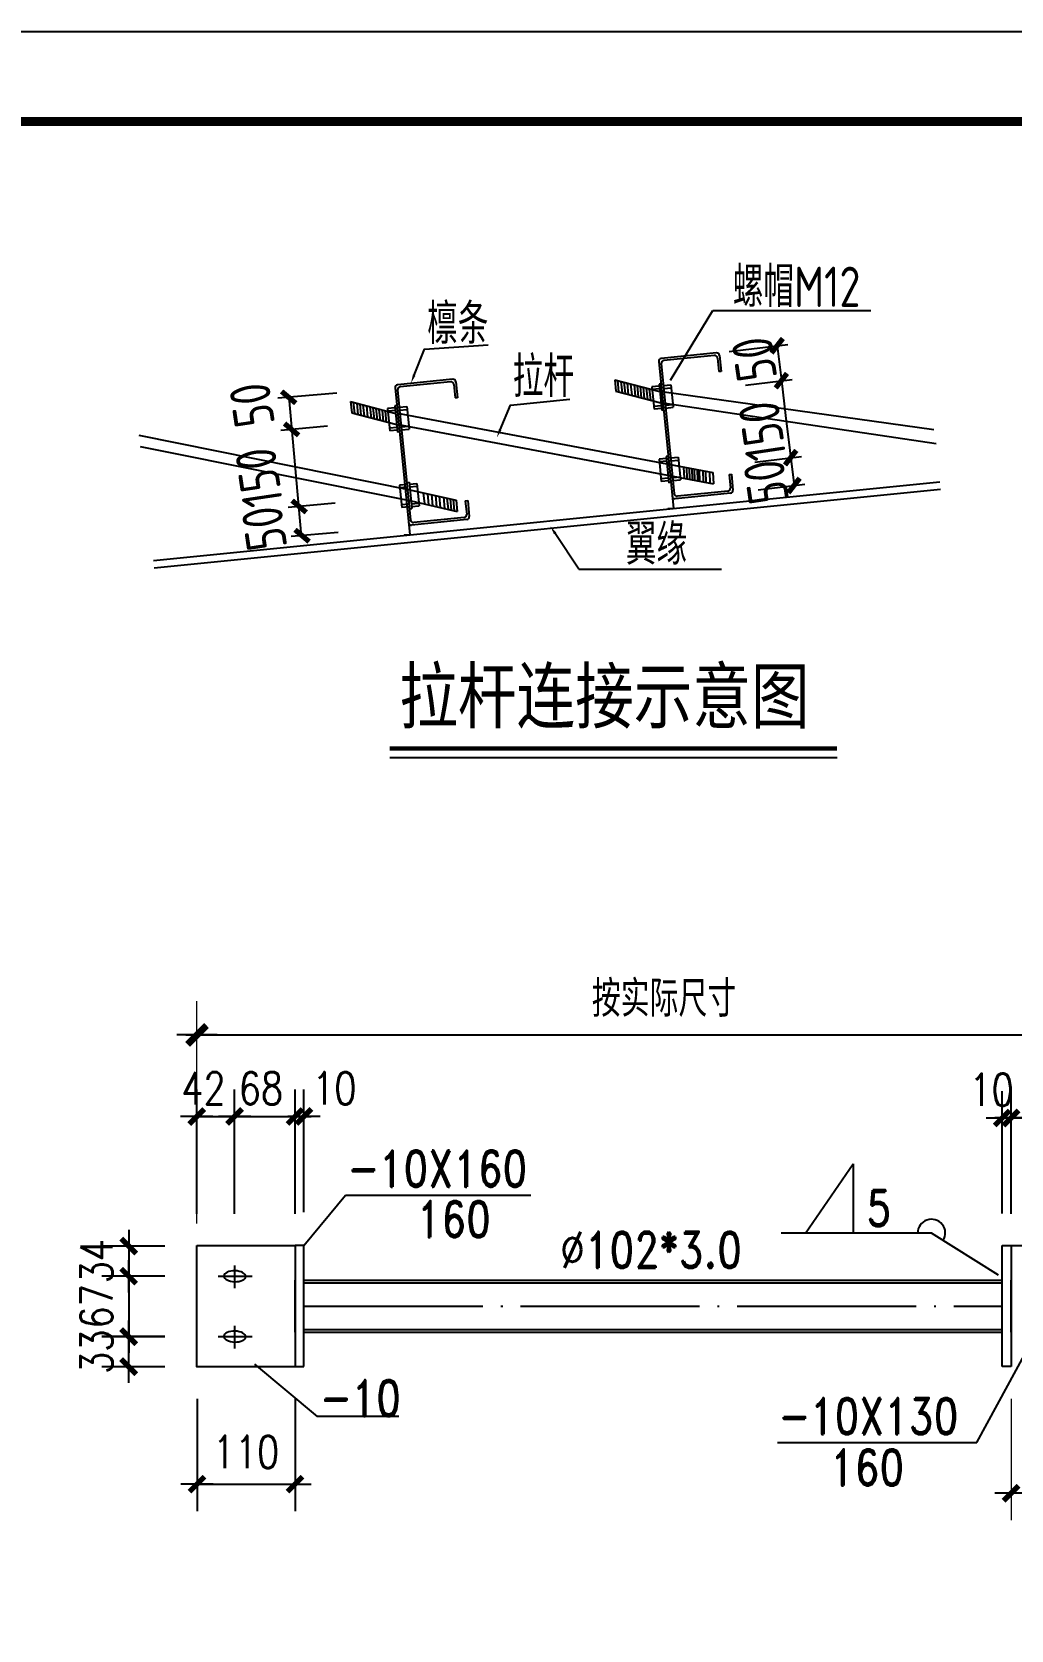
# Model space of a CAD drawing. Extents: x 69728788 to 150163257, y 20675998 to 43663798.
# Drawn here: x 75093481 to 75104418, y 20700152 to 20717998 of the extents above; entities that cross this region are included whole.
import ezdxf

# ---------------------------------------------------------------- set-up
doc = ezdxf.new("R2010")
doc.units = 0
doc.header["$LTSCALE"] = 1000
doc.header["$MEASUREMENT"] = 0
doc.linetypes.add('DOTE', pattern=[2.42, 2, -0.2, 0.02, -0.2])
doc.layers.get('0').update_dxf_attribs({"linetype": 'CONTINUOUS'})
doc.layers.get('DEFPOINTS').update_dxf_attribs({"linetype": 'CONTINUOUS'})
for name, color, linetype in [('AXIS', 3, 'CONTINUOUS'), ('DOTE', 251, 'DOTE'), ('JC', 7, 'CONTINUOUS'), ('PUB_DIM', 3, 'CONTINUOUS'), ('PUB_TEXT', 7, 'CONTINUOUS'), ('PUB_TITLE', 4, 'CONTINUOUS'), ('一般文字', 6, 'CONTINUOUS'), ('卫浴', 7, 'CONTINUOUS')]:
    doc.layers.add(name, color=color, linetype=linetype)
doc.styles.add('-楷体_GB2312', font='', dxfattribs={"width": 0.8})
doc.styles.add('DIM_FONT', font='SIMPLEX.shx', dxfattribs={"width": 0.8})
doc.styles.add('hztxt', font='romand_pkpm', dxfattribs={"bigfont": 'hztxt'})
doc.styles.add('TSSD_Rein', font='atssdeng.shx', dxfattribs={"width": 0.7, "bigfont": 'atssdchn.shx'})
doc.styles.get('-楷体_GB2312').set_extended_font_data('SimSun')
doc.dimstyles.new('副本(10)WGH', dxfattribs={"dimscale": 1.2, "dimtxt": 300, "dimasz": 1, "dimexe": 250, "dimexo": 300, "dimgap": 150, "dimtad": 1, "dimdec": 0, "dimlfac": 0.1, "dimzin": 0, "dimdsep": 46, "dimtxsty": 'DIM_FONT', "dimblk1": '_DIMX', "dimblk2": '_DIMX', "dimsah": 1, "dimcen": 0.09, "dimclrd": 3, "dimclre": 3, "dimclrt": 7, "dimadec": 0, "dimazin": 0, "dimtfac": 1, "dimtdec": 0, "dimtix": 1, "dimtmove": 2, "dimatfit": 3, "dimldrblk": '_DIMX', "dimfxl": 1, "dimtolj": 1, "dimtzin": 0, "dimarcsym": 0})

# ---------------------------------------------------------------- blocks, each defined once
blk = doc.blocks.new('_ArchTick')
at = {"color": 0, "linetype": 'ByBlock', "const_width": 0.4}
blk.add_lwpolyline([(-0.5, -0.5), (0.5, 0.5)], dxfattribs=at)
blk = doc.blocks.new('_DIMX')
blk.add_line((-150, 0), (150, 0))
at = {"const_width": 50}
blk.add_lwpolyline([(-70, -70), (70, 70)], dxfattribs=at)
blk = doc.blocks.new('*D7951')
at = {"layer": 'DEFPOINTS', "color": 0, "ltscale": 100}
for p in [(75104319, 20705870), (75104319, 20704445), (75104418, 20704440)]:
    blk.add_point(p, dxfattribs=at)
at = {"layer": 'PUB_DIM', "color": 3, "lineweight": -2, "ltscale": 100}
for p, q in [((75104319, 20704805), (75104319, 20706170)), ((75104418, 20704800), (75104418, 20706170)), ((75104318, 20705870), (75104316, 20705870)), ((75104418, 20705870), (75104319, 20705870)), ((75104420, 20705870), (75104421, 20705870))]:
    blk.add_line(p, q, dxfattribs=at)
at = {"layer": 'PUB_DIM', "color": 3, "lineweight": -2, "ltscale": 100, "xscale": 1.2, "yscale": 1.2, "zscale": 1.2}
blk.add_blockref('_DIMX', (75104319, 20705870), dxfattribs=at)
at = {"layer": 'PUB_DIM', "color": 3, "lineweight": -2, "ltscale": 100, "xscale": 1.2, "yscale": 1.2, "zscale": 1.2, "rotation": 180}
blk.add_blockref('_DIMX', (75104418, 20705870), dxfattribs=at)
at = {"layer": 'PUB_DIM', "color": 7, "lineweight": 20, "ltscale": 100, "insert": (75104201, 20706185), "char_height": 360, "attachment_point": 5, "style": 'DIM_FONT'}
blk.add_mtext('\\A1;10', dxfattribs=at)
blk = doc.blocks.new('*D7953')
at = {"layer": 'DEFPOINTS', "color": 0, "ltscale": 100}
for p in [(75104418, 20705870), (75104418, 20704440), (75105093, 20704440)]:
    blk.add_point(p, dxfattribs=at)
at = {"layer": 'PUB_DIM', "color": 3, "lineweight": -2, "ltscale": 100}
for p, q in [((75104418, 20704800), (75104418, 20706170)), ((75105093, 20704800), (75105093, 20706170)), ((75104417, 20705870), (75104416, 20705870)), ((75105093, 20705870), (75104418, 20705870)), ((75105095, 20705870), (75105096, 20705870))]:
    blk.add_line(p, q, dxfattribs=at)
at = {"layer": 'PUB_DIM', "color": 3, "lineweight": -2, "ltscale": 100, "xscale": 1.2, "yscale": 1.2, "zscale": 1.2}
blk.add_blockref('_DIMX', (75104418, 20705870), dxfattribs=at)
at = {"layer": 'PUB_DIM', "color": 3, "lineweight": -2, "ltscale": 100, "xscale": 1.2, "yscale": 1.2, "zscale": 1.2, "rotation": 180}
blk.add_blockref('_DIMX', (75105093, 20705870), dxfattribs=at)
at = {"layer": 'PUB_DIM', "color": 7, "lineweight": 20, "ltscale": 100, "insert": (75104756, 20706230), "char_height": 360, "attachment_point": 5, "style": 'DIM_FONT'}
blk.add_mtext('\\A1;68', dxfattribs=at)
blk = doc.blocks.new('*D7954')
at = {"layer": 'DEFPOINTS', "color": 0, "ltscale": 100}
for p in [(75095325, 20703093), (75096420, 20703093), (75096420, 20701781)]:
    blk.add_point(p, dxfattribs=at)
at = {"layer": 'PUB_DIM', "color": 3, "lineweight": -2, "ltscale": 100}
for p, q in [((75095325, 20702733), (75095325, 20701481)), ((75096420, 20702733), (75096420, 20701481)), ((75095326, 20701781), (75096419, 20701781))]:
    blk.add_line(p, q, dxfattribs=at)
at = {"layer": 'PUB_DIM', "color": 3, "lineweight": -2, "ltscale": 100, "xscale": 1.2, "yscale": 1.2, "zscale": 1.2, "rotation": 180}
blk.add_blockref('_DIMX', (75095325, 20701781), dxfattribs=at)
at = {"layer": 'PUB_DIM', "color": 3, "lineweight": -2, "ltscale": 100, "xscale": 1.2, "yscale": 1.2, "zscale": 1.2}
blk.add_blockref('_DIMX', (75096420, 20701781), dxfattribs=at)
at = {"layer": 'PUB_DIM', "color": 7, "lineweight": 20, "ltscale": 100, "insert": (75095872, 20702141), "char_height": 360, "attachment_point": 5, "style": 'DIM_FONT'}
blk.add_mtext('\\A1;110', dxfattribs=at)
blk = doc.blocks.new('*D7955')
at = {"layer": 'DEFPOINTS', "color": 0, "ltscale": 100}
for p in [(75094562, 20703427), (75095325, 20703427), (75095325, 20703093)]:
    blk.add_point(p, dxfattribs=at)
at = {"layer": 'PUB_DIM', "color": 3, "lineweight": -2, "ltscale": 100}
for p, q in [((75094965, 20703427), (75094262, 20703427)), ((75094562, 20703428), (75094562, 20703429)), ((75094562, 20703093), (75094562, 20703427)), ((75094965, 20703093), (75094262, 20703093)), ((75094562, 20703092), (75094562, 20703091))]:
    blk.add_line(p, q, dxfattribs=at)
at = {"layer": 'PUB_DIM', "color": 3, "lineweight": -2, "ltscale": 100, "xscale": 1.2, "yscale": 1.2, "zscale": 1.2}
for p, rotation in [((75094562, 20703427), 270), ((75094562, 20703093), 90)]:
    blk.add_blockref('_DIMX', p, dxfattribs=dict(at, rotation=rotation))
at = {"layer": 'PUB_DIM', "color": 7, "lineweight": 20, "ltscale": 100, "insert": (75094202, 20703260), "char_height": 360, "attachment_point": 5, "rotation": 90, "style": 'DIM_FONT'}
blk.add_mtext('\\A1;33', dxfattribs=at)
blk = doc.blocks.new('*D7956')
at = {"layer": 'DEFPOINTS', "color": 0, "ltscale": 100}
for p in [(75095325, 20704103), (75094562, 20703429), (75095325, 20703429)]:
    blk.add_point(p, dxfattribs=at)
at = {"layer": 'PUB_DIM', "color": 3, "lineweight": -2, "ltscale": 100}
for p, q in [((75094965, 20704103), (75094262, 20704103)), ((75094562, 20704104), (75094562, 20704105)), ((75094562, 20704103), (75094562, 20703429)), ((75094965, 20703429), (75094262, 20703429)), ((75094562, 20703428), (75094562, 20703427))]:
    blk.add_line(p, q, dxfattribs=at)
at = {"layer": 'PUB_DIM', "color": 3, "lineweight": -2, "ltscale": 100, "xscale": 1.2, "yscale": 1.2, "zscale": 1.2}
for p, rotation in [((75094562, 20704103), 270), ((75094562, 20703429), 90)]:
    blk.add_blockref('_DIMX', p, dxfattribs=dict(at, rotation=rotation))
at = {"layer": 'PUB_DIM', "color": 7, "lineweight": 20, "ltscale": 100, "insert": (75094202, 20703766), "char_height": 360, "attachment_point": 5, "rotation": 90, "style": 'DIM_FONT'}
blk.add_mtext('\\A1;67', dxfattribs=at)
blk = doc.blocks.new('*D7957')
at = {"layer": 'DEFPOINTS', "color": 0, "ltscale": 100}
for p in [(75095325, 20704440), (75094562, 20704103), (75095325, 20704103)]:
    blk.add_point(p, dxfattribs=at)
at = {"layer": 'PUB_DIM', "color": 3, "lineweight": -2, "ltscale": 100}
for p, q in [((75094965, 20704440), (75094262, 20704440)), ((75094562, 20704442), (75094562, 20704443)), ((75094562, 20704440), (75094562, 20704103)), ((75094965, 20704103), (75094262, 20704103)), ((75094562, 20704101), (75094562, 20704100))]:
    blk.add_line(p, q, dxfattribs=at)
at = {"layer": 'PUB_DIM', "color": 3, "lineweight": -2, "ltscale": 100, "xscale": 1.2, "yscale": 1.2, "zscale": 1.2}
for p, rotation in [((75094562, 20704440), 270), ((75094562, 20704103), 90)]:
    blk.add_blockref('_DIMX', p, dxfattribs=dict(at, rotation=rotation))
at = {"layer": 'PUB_DIM', "color": 7, "lineweight": 20, "ltscale": 100, "insert": (75094202, 20704271), "char_height": 360, "attachment_point": 5, "rotation": 90, "style": 'DIM_FONT'}
blk.add_mtext('\\A1;34', dxfattribs=at)
blk = doc.blocks.new('*D7958')
at = {"layer": 'DEFPOINTS', "color": 0, "ltscale": 100}
for p in [(75096420, 20705887), (75095745, 20704440), (75096420, 20704440)]:
    blk.add_point(p, dxfattribs=at)
at = {"layer": 'PUB_DIM', "color": 3, "lineweight": -2, "ltscale": 100}
for p, q in [((75095745, 20704800), (75095745, 20706187)), ((75096420, 20704800), (75096420, 20706187)), ((75095746, 20705887), (75096419, 20705887))]:
    blk.add_line(p, q, dxfattribs=at)
at = {"layer": 'PUB_DIM', "color": 3, "lineweight": -2, "ltscale": 100, "xscale": 1.2, "yscale": 1.2, "zscale": 1.2, "rotation": 180}
blk.add_blockref('_DIMX', (75095745, 20705887), dxfattribs=at)
at = {"layer": 'PUB_DIM', "color": 3, "lineweight": -2, "ltscale": 100, "xscale": 1.2, "yscale": 1.2, "zscale": 1.2}
blk.add_blockref('_DIMX', (75096420, 20705887), dxfattribs=at)
at = {"layer": 'PUB_DIM', "color": 7, "lineweight": 20, "ltscale": 100, "insert": (75096039, 20706202), "char_height": 360, "attachment_point": 5, "style": 'DIM_FONT'}
blk.add_mtext('\\A1;68', dxfattribs=at)
blk = doc.blocks.new('*D7959')
at = {"layer": 'DEFPOINTS', "color": 0, "ltscale": 100}
for p in [(75095745, 20705887), (75095322, 20704440), (75095745, 20704440)]:
    blk.add_point(p, dxfattribs=at)
at = {"layer": 'PUB_DIM', "color": 3, "lineweight": -2, "ltscale": 100}
for p, q in [((75095322, 20704800), (75095322, 20706187)), ((75095745, 20704800), (75095745, 20706187)), ((75095323, 20705887), (75095744, 20705887))]:
    blk.add_line(p, q, dxfattribs=at)
at = {"layer": 'PUB_DIM', "color": 3, "lineweight": -2, "ltscale": 100, "xscale": 1.2, "yscale": 1.2, "zscale": 1.2, "rotation": 180}
blk.add_blockref('_DIMX', (75095322, 20705887), dxfattribs=at)
at = {"layer": 'PUB_DIM', "color": 3, "lineweight": -2, "ltscale": 100, "xscale": 1.2, "yscale": 1.2, "zscale": 1.2}
blk.add_blockref('_DIMX', (75095745, 20705887), dxfattribs=at)
at = {"layer": 'PUB_DIM', "color": 7, "lineweight": 20, "ltscale": 100, "insert": (75095398, 20706202), "char_height": 360, "attachment_point": 5, "style": 'DIM_FONT'}
blk.add_mtext('\\A1;42', dxfattribs=at)
blk = doc.blocks.new('*D7960')
at = {"layer": 'DEFPOINTS', "color": 0, "ltscale": 100}
for p in [(75096420, 20705887), (75096420, 20704462), (75096520, 20704457)]:
    blk.add_point(p, dxfattribs=at)
at = {"layer": 'PUB_DIM', "color": 3, "lineweight": -2, "ltscale": 100}
for p, q in [((75096420, 20704822), (75096420, 20706187)), ((75096520, 20704817), (75096520, 20706187)), ((75096419, 20705887), (75096418, 20705887)), ((75096520, 20705887), (75096420, 20705887)), ((75096521, 20705887), (75096522, 20705887))]:
    blk.add_line(p, q, dxfattribs=at)
at = {"layer": 'PUB_DIM', "color": 3, "lineweight": -2, "ltscale": 100, "xscale": 1.2, "yscale": 1.2, "zscale": 1.2}
blk.add_blockref('_DIMX', (75096420, 20705887), dxfattribs=at)
at = {"layer": 'PUB_DIM', "color": 3, "lineweight": -2, "ltscale": 100, "xscale": 1.2, "yscale": 1.2, "zscale": 1.2, "rotation": 180}
blk.add_blockref('_DIMX', (75096520, 20705887), dxfattribs=at)
at = {"layer": 'PUB_DIM', "color": 7, "lineweight": 20, "ltscale": 100, "insert": (75096859, 20706202), "char_height": 360, "attachment_point": 5, "style": 'DIM_FONT'}
blk.add_mtext('\\A1;10', dxfattribs=at)

msp = doc.modelspace()

# ---------------------------------------------------------------- linework, layer by layer
for p, q in [((75100761.1, 20713139), (75100765.1, 20713014.1)), ((75100792.8, 20713133), (75100796.8, 20713008.2)), ((75100824.2, 20713127.1), (75100828.2, 20713002.2)), ((75100852.3, 20713121.8), (75100856.3, 20712997)), ((75100879.7, 20713116.7), (75100883.7, 20712991.8)), ((75100910.7, 20713110.8), (75100914.7, 20712986)), ((75100933, 20713106.6), (75100936.9, 20712981.8)), ((75100974.2, 20713098.9), (75100978.2, 20712974)), ((75101005.2, 20713093), (75101009.2, 20712968.2)), ((75101048.3, 20713084.9), (75101052.2, 20712960)), ((75101088.9, 20713077.3), (75101092.9, 20712952.4)), ((75102121.2, 20704584.1), (75102655.2, 20705356.3)), ((75102655.2, 20705356.3), (75102655.2, 20704584.1)), ((75096519.7, 20704445.2), (75096982, 20705008.5)), ((75096982, 20705008.5), (75099055.6, 20705008.5)), ((75103529.6, 20704584.1), (75101849.2, 20704584.1)), ((75104277, 20704115.4), (75103529.6, 20704584.1)), ((75095324.9, 20704445.2), (75096420, 20704445.2)), ((75095324.9, 20703093.2), (75095324.9, 20704445.2)), ((75096420, 20704445.2), (75096420, 20703093.2)), ((75096519.7, 20704445.2), (75096420, 20704445.2)), ((75096519.7, 20703093.2), (75096519.7, 20704445.2)), ((75104318.7, 20703093.2), (75104318.7, 20704445.2)), ((75104318.7, 20704445.2), (75104418.4, 20704445.2)), ((75104418.4, 20704445.2), (75104418.4, 20703093.2)), ((75105512.3, 20704440.5), (75104418.4, 20704440.5)), ((75096420, 20703479.9), (75096420, 20704057.1)), ((75096420, 20703479.9), (75096420, 20704057.1)), ((75096519.7, 20704057.1), (75104318.7, 20704057.1)), ((75096519.7, 20704030.3), (75104318.7, 20704030.3)), ((75104418.4, 20703479.9), (75104418.4, 20704057.1)), ((75104418.4, 20703479.9), (75104418.4, 20704057.1)), ((75096519.7, 20703506.8), (75104318.7, 20703506.8)), ((75096519.7, 20703479.9), (75104318.7, 20703479.9)), ((75104035.4, 20702244.5), (75104708.3, 20703479.7)), ((75095324.9, 20703093.2), (75096420, 20703093.2)), ((75095966.2, 20703121.3), (75096668.3, 20702536.2)), ((75096416.9, 20703093.2), (75096519.7, 20703093.2)), ((75104421.5, 20703093.2), (75104318.7, 20703093.2)), ((75097581.2, 20702536.2), (75096668.3, 20702536.2)), ((75101811.2, 20702244.5), (75104035.4, 20702244.5))]:
    msp.add_line(p, q)
msp.add_arc((75103529.6, 20704584.1), 154.4, 327.90458, 180)
msp.add_point((75095324.9, 20703093.2))
at = {"layer": 'AXIS', "color": 7, "linetype": 'Continuous'}
for p, q in [((75100615.8, 20714109.3), (75101087.3, 20714888.4)), ((75101087.3, 20714888.4), (75102851.8, 20714888.4)), ((75101269, 20714427.7), (75101926.2, 20714508.7)), ((75101805.6, 20714493.8), (75101852.7, 20714103.7)), ((75100482.6, 20714317.6), (75100646.6, 20712677.6)), ((75101127.1, 20714413.7), (75100510.8, 20714352)), ((75100511.3, 20714294.1), (75100656.5, 20712842.1)), ((75101103.6, 20714384.9), (75100539.6, 20714328.5)), ((75101138.1, 20714356.7), (75101153.2, 20714205.3)), ((75101161.6, 20714385.5), (75101179.3, 20714207.9)), ((75098181.4, 20714119.1), (75097565.1, 20714057.5)), ((75099991.5, 20714112.5), (75100004, 20713987.2)), ((75099991.5, 20714112.5), (75100495.2, 20713981.1)), ((75101179.3, 20714207.9), (75101153.2, 20714205.3)), ((75101451.4, 20714054.3), (75101973.3, 20714118.5)), ((75096887.6, 20713964.8), (75096228, 20713907.1)), ((75097536.9, 20714023), (75097700.9, 20712383.1)), ((75097565.6, 20713999.5), (75097710.8, 20712547.6)), ((75098157.9, 20714090.4), (75097593.8, 20714034)), ((75098192.3, 20714062.2), (75098207.5, 20713910.7)), ((75098215.8, 20714090.9), (75098233.6, 20713913.3)), ((75100004, 20713987.2), (75100507.7, 20713855.8)), ((75100022.1, 20714104.5), (75100034.7, 20713979.2)), ((75100061, 20714093.5), (75100073.5, 20713968.2)), ((75100093.9, 20714085.8), (75100106.4, 20713960.5)), ((75100129.1, 20714075.9), (75100141.6, 20713950.5)), ((75100168.2, 20714066.4), (75100180.7, 20713941.1)), ((75100207.3, 20714056.2), (75100219.9, 20713930.9)), ((75100241.3, 20714047.4), (75100253.8, 20713922)), ((75100274.5, 20714038.7), (75100287.1, 20713913.3)), ((75100308, 20714029.2), (75100320.5, 20713903.9)), ((75100343.4, 20714019.2), (75100356, 20713893.9)), ((75100377.6, 20714009.6), (75100390.2, 20713884.2)), ((75100488.9, 20714043.8), (75100405.3, 20714035.5)), ((75100405.3, 20714035.5), (75100430.4, 20713784.8)), ((75100492, 20714012.5), (75100408.5, 20714004.1)), ((75100507.7, 20714066.8), (75100486.8, 20714064.7)), ((75100486.8, 20714064.7), (75100516.1, 20713772.2)), ((75100516.1, 20713983.2), (75103555.8, 20713557.9)), ((75100535.9, 20714048.5), (75100619.5, 20714056.9)), ((75100539, 20714017.2), (75100622.6, 20714025.5)), ((75100619.5, 20714056.9), (75100644.5, 20713806.2)), ((75101852.7, 20714103.7), (75101899.8, 20713713.5)), ((75096349.1, 20713917.7), (75096488.5, 20712367.4)), ((75097040.5, 20713870.3), (75097053, 20713744.9)), ((75097040.5, 20713870.3), (75097544.2, 20713738.9)), ((75097071.2, 20713862.3), (75097083.7, 20713736.9)), ((75097110, 20713851.3), (75097122.6, 20713726)), ((75097143, 20713842), (75097155.5, 20713716.7)), ((75097178.2, 20713832.1), (75097190.7, 20713706.7)), ((75097217.3, 20713821), (75097229.9, 20713695.7)), ((75097256.6, 20713810), (75097269.1, 20713684.6)), ((75097290.4, 20713800.4), (75097302.9, 20713675.1)), ((75097323.4, 20713791.1), (75097336, 20713665.7)), ((75097356.9, 20713781.6), (75097369.4, 20713656.3)), ((75097392.3, 20713771.7), (75097404.9, 20713646.3)), ((75097426.5, 20713762), (75097439.1, 20713636.6)), ((75097537.9, 20713801.6), (75097454.4, 20713793.2)), ((75097454.4, 20713793.2), (75097479.4, 20713542.5)), ((75097541.1, 20713770.3), (75097457.5, 20713761.9)), ((75097556.7, 20713824.6), (75097535.8, 20713822.5)), ((75097535.8, 20713822.5), (75097565.1, 20713530)), ((75097584.9, 20713806.3), (75097668.5, 20713814.6)), ((75097588.1, 20713775), (75097671.6, 20713783.3)), ((75097668.5, 20713814.6), (75097693.6, 20713563.9)), ((75098233.6, 20713913.3), (75098207.5, 20713910.7)), ((75100510.8, 20713824.5), (75100427.3, 20713816.1)), ((75100514, 20713793.1), (75100430.4, 20713784.8)), ((75100536.9, 20713774.3), (75100516.1, 20713772.2)), ((75100528.6, 20713857.9), (75103581.3, 20713400.3)), ((75100557.8, 20713829.2), (75100641.4, 20713837.5)), ((75100561, 20713797.8), (75100644.5, 20713806.2)), ((75096784, 20713594.6), (75096260.3, 20713548.7)), ((75097053, 20713744.9), (75097556.7, 20713613.6)), ((75097559.9, 20713582.2), (75097476.3, 20713573.9)), ((75097565.1, 20713741), (75101088.9, 20713077.3)), ((75097577.6, 20713615.7), (75101092.9, 20712952.4)), ((75097606.9, 20713586.9), (75097690.4, 20713595.3)), ((75101899.8, 20713713.5), (75101994, 20712933.3)), ((75094674.1, 20713494), (75097703.4, 20712885.7)), ((75097563, 20713550.9), (75097479.4, 20713542.5)), ((75097586, 20713532.1), (75097565.1, 20713530)), ((75097610, 20713555.6), (75097693.6, 20713563.9)), ((75094689.7, 20713369), (75097715.9, 20712760.3)), ((75100569.7, 20713235.6), (75100486.1, 20713227.2)), ((75100486.1, 20713227.2), (75100511.2, 20712976.5)), ((75100588.5, 20713258.6), (75100567.6, 20713256.5)), ((75100567.6, 20713256.5), (75100596.9, 20712964)), ((75100616.7, 20713240.3), (75100700.3, 20713248.6)), ((75100700.3, 20713248.6), (75100725.3, 20712997.9)), ((75101555.2, 20713194.4), (75102077.1, 20713258.7)), ((75100572.8, 20713204.2), (75100489.3, 20713195.9)), ((75100619.8, 20713208.9), (75100703.4, 20713217.3)), ((75101268.1, 20713056.3), (75101294.2, 20713058.9)), ((75101268.1, 20713056.3), (75101283.3, 20712904.8)), ((75101294.2, 20713058.9), (75101312, 20712881.3)), ((75094837.6, 20712096.8), (75103622.3, 20712975.2)), ((75094846.9, 20712013.3), (75103631.4, 20712891.7)), ((75097671, 20712945.7), (75097587.4, 20712937.4)), ((75097587.4, 20712937.4), (75097612.5, 20712686.7)), ((75097674.1, 20712914.4), (75097590.5, 20712906)), ((75097674.1, 20712967.1), (75097695, 20712969.2)), ((75097695, 20712969.2), (75097724.2, 20712676.8)), ((75097697.1, 20712948.3), (75097780.7, 20712956.7)), ((75097700.2, 20712917), (75097783.8, 20712925.4)), ((75097703.4, 20712885.7), (75098219.6, 20712769.3)), ((75097780.7, 20712956.7), (75097805.7, 20712706)), ((75100591.6, 20713016.2), (75100508.1, 20713007.9)), ((75100594.8, 20712984.9), (75100511.2, 20712976.5)), ((75100617.8, 20712966.1), (75100596.9, 20712964)), ((75100638.6, 20713020.9), (75100722.2, 20713029.3)), ((75100641.8, 20712989.6), (75100725.3, 20712997.9)), ((75101255.1, 20712870.3), (75100691, 20712813.9)), ((75101592.7, 20712883.8), (75102114.5, 20712948.1)), ((75096868.8, 20712733.9), (75096345, 20712688.1)), ((75097692.9, 20712726.4), (75097609.3, 20712718)), ((75097696, 20712695), (75097612.5, 20712686.7)), ((75097715.9, 20712760.3), (75098232.1, 20712644)), ((75097719, 20712729), (75097802.6, 20712737.3)), ((75097722.2, 20712697.7), (75097805.7, 20712706)), ((75097852.5, 20712852.1), (75097865.1, 20712726.7)), ((75097899.9, 20712841.4), (75097912.4, 20712716)), ((75097942.6, 20712831.7), (75097955.2, 20712706.4)), ((75097988.9, 20712821.3), (75098001.5, 20712696)), ((75098028.7, 20712812.3), (75098041.3, 20712687)), ((75098078.2, 20712801.2), (75098090.8, 20712675.8)), ((75098116.4, 20712792.6), (75098128.9, 20712667.2)), ((75098152.8, 20712784.4), (75098165.3, 20712659)), ((75098185.5, 20712777), (75098198, 20712651.7)), ((75098219.6, 20712769.3), (75098232.1, 20712644)), ((75098322.4, 20712761.7), (75098348.5, 20712764.3)), ((75098322.4, 20712761.7), (75098337.5, 20712610.3)), ((75098348.5, 20712764.3), (75098366.2, 20712586.8)), ((75101283.8, 20712846.8), (75100667.5, 20712785.2)), ((75097703.4, 20712674.7), (75097724.2, 20712676.8)), ((75098338, 20712552.3), (75097721.8, 20712490.7)), ((75098309.3, 20712575.8), (75097745.3, 20712519.4)), ((75100646.6, 20712677.6), (75100583.9, 20712671.4)), ((75096901.5, 20712407.5), (75096377.7, 20712361.7)), ((75097700.9, 20712383.1), (75097638.2, 20712376.8)), ((75099590.7, 20711997), (75099325.3, 20712398)), ((75099590.7, 20711997), (75101184.7, 20711997))]:
    msp.add_line(p, q, dxfattribs=at)
for points in [[(75097750.6, 20714164.7), (75097868, 20714454.3), (75098577.4, 20714504)], [(75098711.4, 20713555.8), (75098827.4, 20713831.3), (75099489.7, 20713897.5)]]:
    msp.add_lwpolyline(points, dxfattribs=at)
at = {"layer": 'AXIS', "color": 7, "linetype": 'Continuous', "const_width": 46.7, "elevation": 1564.9}
msp.add_lwpolyline([(75097477.8, 20709995.3), (75102475.5, 20709995.3)], dxfattribs=at)
at = {"layer": 'AXIS', "color": 7, "linetype": 'Continuous', "elevation": 1564.9}
msp.add_lwpolyline([(75097477.8, 20709895.3), (75102475.5, 20709895.3)], dxfattribs=at)
at = {"layer": 'AXIS', "color": 7, "linetype": 'Continuous'}
for centre, start, end in [((75100514, 20714320.7), 95.71, 185.71), ((75100542.7, 20714297.2), 95.71, 185.71), ((75101106.7, 20714353.6), 5.71, 95.71), ((75101130.2, 20714382.3), 5.71, 95.71), ((75098184.5, 20714087.8), 5.71, 95.71), ((75097568.2, 20714026.2), 95.71, 185.71), ((75097596.9, 20714002.7), 95.71, 185.71), ((75098161, 20714059.1), 5.71, 95.71), ((75101251.9, 20712901.7), 275.71, 5.71), ((75101251.9, 20712901.7), 275.71, 5.71), ((75101280.6, 20712878.2), 275.71, 5.71), ((75100664.4, 20712816.6), 185.71, 275.71), ((75100687.9, 20712845.3), 185.71, 275.71), ((75097718.6, 20712522), 185.71, 275.71), ((75097742.1, 20712550.7), 185.71, 275.71), ((75098306.2, 20712607.1), 275.71, 5.71), ((75098334.9, 20712583.6), 275.71, 5.71)]:
    msp.add_arc(centre, 31.5, start, end, dxfattribs=at)
for points in [[(75097765.2, 20714158.8), (75097715.1, 20714077.1), (75097736, 20714170.6)], [(75098725.9, 20713549.7), (75098674.7, 20713468.8), (75098696.9, 20713561.9)], [(75099312.2, 20712389.4), (75099273.2, 20712476.8), (75099338.5, 20712406.7)]]:
    msp.add_solid(points, dxfattribs=at)
at = {"layer": 'DEFPOINTS', "color": 0, "linetype": 'ByBlock'}
for p in [(75095562.2, 20704102.5), (75095562.2, 20703428.9), (75095324.9, 20703093.2)]:
    msp.add_point(p, dxfattribs=at)
at = {"layer": 'DOTE', "color": 1, "linetype": 'DOTE'}
msp.add_line((75096519.7, 20703768.5), (75104318.7, 20703768.5), dxfattribs=at)
at = {"layer": 'JC', "color": 0}
for p, q in [((75095747.5, 20703968.9), (75095747.5, 20704222.4)), ((75095747.5, 20703968.9), (75095747.5, 20704222.4)), ((75095562.2, 20704102.5), (75095939.8, 20704102.5)), ((75095562.2, 20704102.5), (75095873.7, 20704102.5)), ((75095562.2, 20703428.9), (75095873.7, 20703428.9)), ((75095562.2, 20703428.9), (75095939.8, 20703428.9)), ((75095747.5, 20703295.2), (75095747.5, 20703548.8)), ((75095747.5, 20703295.2), (75095747.5, 20703548.8))]:
    msp.add_line(p, q, dxfattribs=at)
at = {"layer": 'JC', "color": 0, "extrusion": (0, 0, -1)}
for centre in [(75095747.5, 20704102.5), (75095747.5, 20703428.9)]:
    msp.add_ellipse(centre, major_axis=(-121.3, 2.9), ratio=0.500506, start_param=-1.5707963, end_param=4.712389, dxfattribs=at)
at = {"layer": 'PUB_DIM', "lineweight": 20, "ltscale": 100}
for p, q in [((75095324.9, 20704994.9), (75095324.9, 20707175.3)), ((75095324.9, 20704693), (75095324.9, 20706999.3)), ((75105510.8, 20706797.3), (75095326.5, 20706797.3)), ((75095324.9, 20704693), (75095324.9, 20706089))]:
    msp.add_line(p, q, dxfattribs=at)
at = {"layer": 'PUB_DIM', "color": 3, "lineweight": 20}
msp.add_line((75104418.4, 20702733.2), (75104418.4, 20701379.5), dxfattribs=at)
at = {"layer": 'PUB_TITLE'}
msp.add_lwpolyline([(75041786, 20675997.7), (75130986, 20675997.7), (75130986, 20717997.7), (75041786, 20717997.7)], close=True, dxfattribs=at)
at = {"layer": 'PUB_TITLE', "const_width": 100}
msp.add_lwpolyline([(75044286, 20676997.7), (75129986, 20676997.7), (75129986, 20716997.7), (75044286, 20716997.7)], close=True, dxfattribs=at)
at = {"layer": '卫浴'}
msp.add_line((75095198.7, 20706797.3), (75105638.6, 20706797.3), dxfattribs=at)

# ---------------------------------------------------------------- block references
at = {"layer": 'AXIS', "color": 7, "linetype": 'Continuous', "yscale": 145.7999999970198, "zscale": 145.8}
for p, xscale, rotation in [((75101805.6, 20714493.8), -145.7999999999877, 277.0212314538317), ((75101852.7, 20714103.7), -145.7999999999877, 97.02123145383166), ((75096349.1, 20713917.7), 145.7999999991632, 95.00000000058206), ((75096381.3, 20713559.3), 145.7999999991632, 275.0000000005821), ((75101956.5, 20713243.8), -145.7999999999877, 97.02123145383166), ((75101994, 20712933.3), -145.7999999999877, 97.02123145383166), ((75096466.1, 20712698.7), 145.7999999991632, 275.0000000005821), ((75096498.7, 20712372.3), 145.7999999991632, 275.0000000005821)]:
    msp.add_blockref('_ArchTick', p, dxfattribs=dict(at, xscale=xscale, rotation=rotation))
at = {"layer": 'PUB_DIM', "color": 3, "lineweight": 20, "xscale": 1.200000002980232, "yscale": 1.199999999254942, "zscale": 1.200000000011642, "rotation": 180}
msp.add_blockref('_DIMX', (75104418.4, 20701679.5), dxfattribs=at)
at = {"layer": '卫浴', "color": 3, "xscale": 1.511999994516373, "yscale": 1.511999998241663, "zscale": 1.511999999958789, "rotation": 180}
msp.add_blockref('_DIMX', (75095324.9, 20706797.3), dxfattribs=at)

# ---------------------------------------------------------------- texts
at = {"layer": 'PUB_TEXT', "width": 0.8}
for s, height, style, p in [('螺帽M12', 450, 'TSSD_Rein', (75101310.6, 20714926.8)), ('檩条', 450, 'TSSD_Rein', (75097896.2, 20714513.1)), ('拉杆', 450, 'TSSD_Rein', (75098852.5, 20713921.8)), ('翼缘', 450, 'TSSD_Rein', (75100115.7, 20712049.5)), ('拉杆连接示意图', 600, '-楷体_GB2312', (75097584.4, 20710284.3, 1564.9))]:
    msp.add_text(s, height=height, dxfattribs=dict(at, style=style)).set_placement(p)
at = {"layer": 'PUB_TEXT', "style": 'TSSD_Rein', "width": 0.8}
for s, p in [('50', (75101808.1, 20714137.3)), ('50', (75096197.1, 20713624.6)), ('150', (75101910.8, 20713248.6)), ('150', (75096288.4, 20712729.6)), ('50', (75101940.7, 20712765.7)), ('50', (75096334.9, 20712246.5))]:
    msp.add_text(s, height=450, rotation=98.50341, dxfattribs=at).set_placement(p)
at = {"layer": '一般文字', "color": 6, "linetype": 'Continuous', "lineweight": -3, "style": 'hztxt', "width": 0.8}
for s, p in [('按实际尺寸', (75099735.8, 20707000.2)), ('-10X160', (75097010.5, 20705102.8)), ('5', (75102804.1, 20704662.6)), ('160', (75097778.8, 20704538.6)), ('%%C102*3.0', (75099380.9, 20704195.8)), ('-10', (75096704.7, 20702540.9)), ('-10X130', (75101825.6, 20702338.8)), ('160', (75102395.3, 20701765.9))]:
    msp.add_text(s, height=403.2, dxfattribs=at).set_placement(p)

# ---------------------------------------------------------------- dimensions: what is measured, and where the dimension line sits
at = {"layer": 'PUB_DIM', "lineweight": 20, "ltscale": 100}
for base, p1, p2, picture, middle in [((75095744.9, 20705887), (75095321.9, 20704440.5), (75095744.9, 20704440.5), '*D7959', (75095398.4, 20706202)), ((75096420, 20705887), (75095744.9, 20704440.5), (75096420, 20704440.5), '*D7958', (75096038.7, 20706202))]:
    dim = msp.add_linear_dim(base=base, p1=p1, p2=p2, angle=180, dimstyle='副本(10)WGH', dxfattribs=at)
    dim.commit()
    dim.dimension.update_dxf_attribs({"geometry": picture, "text_midpoint": middle, "dimtype": 160})
for base, p1, p2, picture, middle in [((75096420, 20705887), (75096519.7, 20704457.3), (75096420, 20704462), '*D7960', (75096859.3, 20706202)), ((75104318.7, 20705870.2), (75104418.4, 20704440.5), (75104318.7, 20704445.2), '*D7951', (75104200.6, 20706185.2))]:
    dim = msp.add_linear_dim(base=base, p1=p1, p2=p2, text='10', dimstyle='副本(10)WGH', dxfattribs=at)
    dim.commit()
    dim.dimension.update_dxf_attribs({"geometry": picture, "text_midpoint": middle, "dimtype": 160})
dim = msp.add_linear_dim(base=(75104418.4, 20705870.2), p1=(75105093.5, 20704440.5), p2=(75104418.4, 20704440.5), dimstyle='副本(10)WGH', dxfattribs=at)
dim.commit()
dim.dimension.update_dxf_attribs({"geometry": '*D7953', "text_midpoint": (75104756, 20706230.2)})
for base, p1, p2, angle, picture, middle in [((75094561.5, 20704102.5), (75095324.9, 20704440.5), (75095324.9, 20704102.5), 90, '*D7957', (75094201.5, 20704271.5)), ((75094561.5, 20703428.9), (75095324.9, 20704102.5), (75095324.9, 20703428.9), 90, '*D7956', (75094201.5, 20703765.7)), ((75094561.5, 20703426.9), (75095324.9, 20703093.2), (75095324.9, 20703426.9), 270, '*D7955', (75094201.5, 20703260.1)), ((75096420, 20701781.5), (75095324.9, 20703093.2), (75096420, 20703093.2), 180, '*D7954', (75095872.5, 20702141.5))]:
    dim = msp.add_linear_dim(base=base, p1=p1, p2=p2, angle=angle, dimstyle='副本(10)WGH', dxfattribs=at)
    dim.commit()
    dim.dimension.update_dxf_attribs({"geometry": picture, "text_midpoint": middle})

doc.saveas('drawing.dxf')
